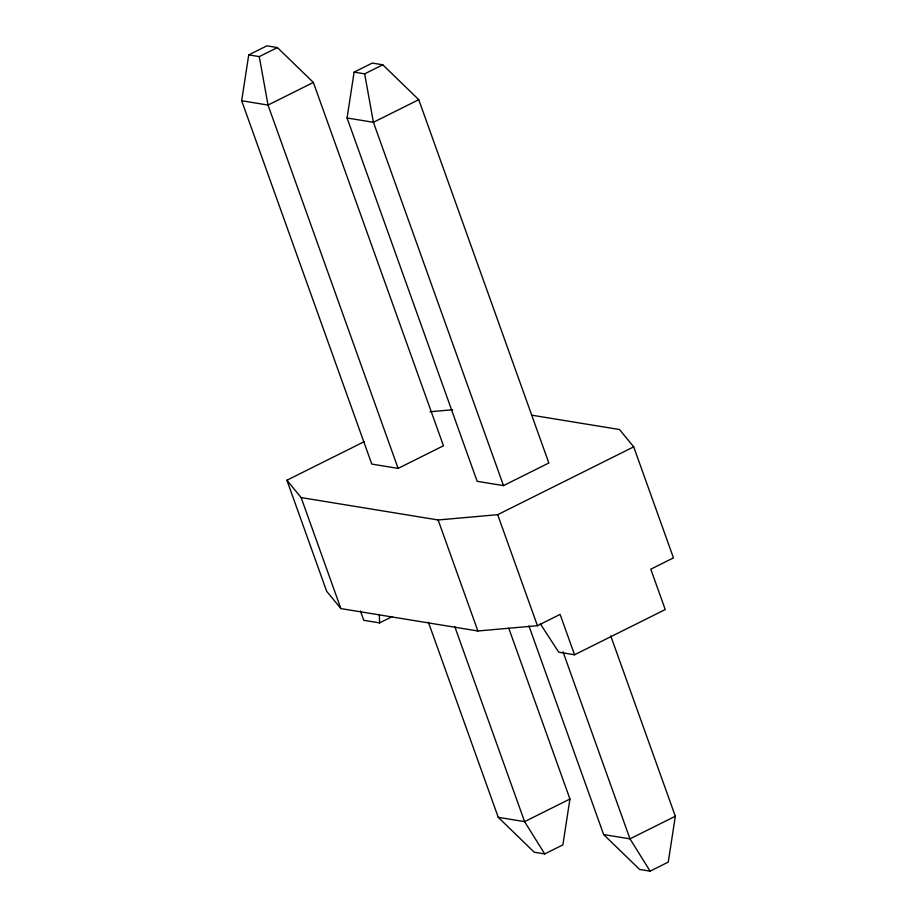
<?xml version="1.0" encoding="UTF-8"?>
<svg xmlns="http://www.w3.org/2000/svg" width="917" height="917" viewBox="0 0 917 917"><rect width="100%" height="100%" fill="white"/><g stroke="black" fill="none" stroke-linecap="round" stroke-linejoin="round"><path stroke-width="1.38" d="M241.675 100.755L248.736 54.894L266.87 45.85L277.404 47.569L313.362 82.45L443.461 445.777L398.116 468.392L371.775 464.082L241.675 100.755L268.028 105.065L313.362 82.45M347.062 117.984L354.122 72.122L372.256 63.078L382.79 64.798L418.748 99.678L548.847 463.005L503.502 485.62L477.161 481.31L347.062 117.984L373.414 122.293L418.748 99.678M508.74 628.122L569.938 799.016L562.878 844.878L544.744 853.922L534.21 852.202L498.252 817.322L428.388 622.196M610.756 635.928L675.325 816.245L668.264 862.106L650.13 871.15L639.596 869.431L603.638 834.55L528.949 625.967M248.736 54.894L259.27 56.613L277.404 47.569M354.122 72.122L364.657 73.841L382.79 64.798M531.917 415.206L619.491 429.523L633.704 446.854L673.456 557.868L650.783 569.182L665.238 609.553L574.558 654.772L560.104 614.401L537.431 625.703L477.872 630.988L340.872 608.59L326.658 591.259L286.906 480.233L364.45 441.558M286.906 480.233L301.131 497.576L438.131 519.973L497.679 514.689L633.704 446.854M360.415 610.894L363.785 620.316L379.592 622.907L392.361 616.533M569.938 799.016L524.593 821.632L498.252 817.322M675.325 816.245L629.979 838.86L603.638 834.55M430.016 411.767L452.711 409.761M574.558 654.772L558.751 652.193L540.331 623.835M650.13 871.15L629.979 838.86L563.004 651.804M544.744 853.922L524.593 821.632L454.729 626.506M503.502 485.62L373.414 122.293L364.657 73.841M497.679 514.689L537.431 625.703M438.131 519.973L477.872 630.988M398.116 468.392L268.028 105.065L259.27 56.613M301.131 497.576L340.872 608.59M379.306 614.413L379.592 622.907"/></g></svg>
